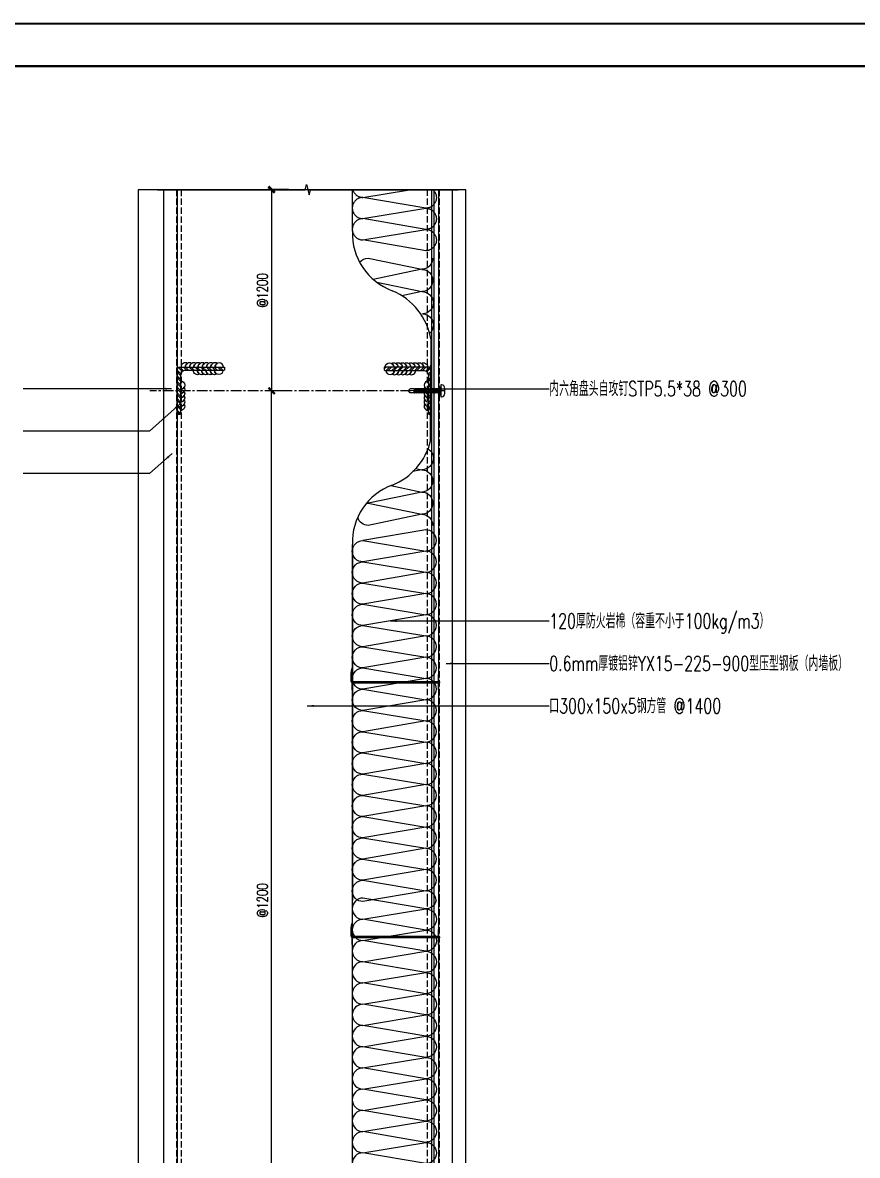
# Model space of a CAD drawing. Extents: x -160106 to 966792, y -663931 to 1550022.
# Drawn here: x -84229 to -83246, y -126827 to -125493 of the extents above; entities that cross this region are included whole.
import ezdxf
from ezdxf.enums import TextEntityAlignment as Align
from ezdxf.xclip import XClip

# ---------------------------------------------------------------- set-up
doc = ezdxf.new("R2010")
doc.units = 0
for name, pattern in [('CENTER', [2, 1.25, -0.25, 0.25, -0.25]), ('ZN-CENTER', [2, 1.25, -0.25, 0.25, -0.25]), ('ZN-DASH', [0.35, 0.25, -0.1])]:
    doc.linetypes.add(name, pattern=pattern)
for name, color, linetype in [('!ZN1-填充-8', 8, 'Continuous'), ('!ZN4-焊缝-8', 8, 'Continuous'), ('!ZN4-配件-11', 11, 'Continuous'), ('!ZN5-钢材投影-40', 40, 'Continuous'), ('!ZN5-钢材断面-2', 2, 'Continuous'), ('!ZN6-虚线-8', 8, 'ZN-DASH'), ('0-cxFrame', 155, 'Continuous'), ('3符号', 173, 'Continuous'), ('DIM', 173, 'Continuous'), ('Fill', 8, 'Continuous'), ('TEXT', 7, 'Continuous'), ('ZX', 240, 'CENTER')]:
    doc.layers.add(name, color=color, linetype=linetype)
for name, color, linetype, lineweight in [('0-cxText', 131, 'Continuous', 25), ('0_SCREW RIVET', 4, 'Continuous', 15), ('彩钢板', 6, 'Continuous', 15)]:
    doc.layers.add(name, color=color, linetype=linetype, lineweight=lineweight)
doc.layers.add('0_INSULATION', color=252, linetype='Continuous', lineweight=9, transparency=0.2)
doc.styles.add('cx_tuming', font='simhei.ttf')
doc.styles.add('cx_tuqian1', font='')
doc.styles.add('DHTEXT-1', font='ROMANS.shx', dxfattribs={"width": 0.7, "bigfont": 'CHINESE.shx'})
doc.styles.add('黑体', font='simhei.ttf', dxfattribs={"height": 12})
doc.styles.get('cx_tuqian1').set_extended_font_data('SimSun')
doc.dimstyles.new('ZN5', dxfattribs={"dimscale": 5, "dimtxt": 2.5, "dimasz": 1.5, "dimexe": 1, "dimexo": 2, "dimgap": 0.9, "dimtad": 1, "dimdec": 0, "dimdsep": 46, "dimtxsty": 'DHTEXT-1', "dimblk": 'ARCHTICK', "dimcen": 2.5, "dimclrd": 173, "dimclre": 173, "dimclrt": 7, "dimazin": 2, "dimtfac": 1, "dimtdec": 0, "dimtix": 1, "dimtmove": 2, "dimatfit": 3, "dimfxl": 0, "dimtolj": 1, "dimtzin": 0, "dimarcsym": 0})

# ---------------------------------------------------------------- blocks, each defined once
blk = doc.blocks.new('20250826140044')
at = {"layer": '0_INSULATION'}
for p, q in [((-37.4, 159.8), (-37.4, 572)), ((58.6, 572), (58.6, -628)), ((-19, 128.2), (44.1, 115.1)), ((44.1, 115.1), (-12.9, 103.2)), ((-8.7, 99.8), (44.1, 88.8)), ((44.1, 88.8), (20.6, 83.9)), ((54.6, -86.8), (55.3, 32.1)), ((36.9, -119.4), (44.2, -120.9)), ((44.2, -120.9), (33.3, -123.2)), ((7.8, -139.6), (44.2, -147.2)), ((44.2, -147.2), (-18.9, -160.3)), ((-18.9, -160.3), (44.2, -173.4)), ((44.2, -173.4), (-18.9, -186.5)), ((-37.4, -628), (-37.4, -209)), ((-37.4, -214.5), (-37.4, -628))]:
    blk.add_line(p, q, dxfattribs=at)
for centre, radius, start, end in [((34.5, 157.4), 72, 178.0446, 249.7125), ((-20.6, 19), 77, 9.828, 66.9693), ((-19, -68.8), 75.8, 292.1666, 346.2521), ((34.5, -206.5), 72, 110.2875, 181.9554)]:
    blk.add_arc(centre, radius, start, end, dxfattribs=at)
at = {"layer": '0_INSULATION', "extrusion": (0, 0, -1)}
for centre, major_axis, ratio, start_param, end_param in [((-19, 115), (0, 13.1), 0.988253, 5.406397, 6.283185), ((44.1, 128.2), (0, 13.1), 0.988253, 1.570796, 3.141593), ((44.1, 101.9), (0, 13.1), 0.988253, 0, 1.570796), ((44.1, 101.9), (0, 13.1), 0.988253, 1.570796, 3.141593), ((44.9, 75.5), (-8.4, 10.6), 0.960747, 0.629655, 2.200451), ((45.1, 75.7), (0, 13.1), 0.988253, 1.570796, 3.141593), ((45.1, 49.5), (0, 13.1), 0.988253, 0, 1.570796), ((45.1, 49.5), (0, 13.1), 0.988253, 1.570796, 2.416555), ((45.2, -107.8), (0, 13.1), 0.988253, 0.524657, 1.570796), ((44.9, -107.6), (-8.4, -10.7), 0.960759, 4.08278, 5.653576), ((44.2, -134.1), (0, 13.1), 0.988253, 0, 1.570796), ((44.2, -134.1), (0, 13.1), 0.988253, 1.570796, 3.141593), ((44.2, -160.3), (0, 13.1), 0.988253, 0, 1.570796), ((-18.9, -173.4), (0, 13.1), 0.988253, 6.139662, 6.283185), ((-18.9, -147.2), (0, 13.1), 0.988253, 3.141593, 3.269368), ((44.2, -160.3), (0, 13.1), 0.988253, 1.570796, 3.141593), ((44.2, -186.5), (0, 13.1), 0.988253, 0, 1.570796), ((-18.9, -173.4), (0, 13.1), 0.988253, 3.141593, 4.407145)]:
    blk.add_ellipse(centre, major_axis=major_axis, ratio=ratio, start_param=start_param, end_param=end_param, dxfattribs=at)
at = {"layer": 'Fill'}
for points in [[(61.1, 572, -0.355547), (48.9, 562), (-25.1, 574.7, 1), (-25.1, 549.7), (48.9, 562, -1), (48.9, 537), (-25.1, 549.7, 1), (-25.1, 524.7), (48.9, 537, -1), (48.9, 512), (-25.1, 524.7, 1), (-25.1, 499.7), (48.9, 512, -1), (48.9, 487), (-25.1, 499.7, 1), (-25.1, 474.7), (48.9, 487, -1), (48.9, 462), (-25.1, 474.7, 1), (-25.1, 449.7), (48.9, 462, -1), (48.9, 437), (-25.1, 449.7, 1), (-25.1, 424.7), (48.9, 437, -1), (48.9, 412), (-25.1, 424.7, 1), (-25.1, 399.7), (48.9, 412, -1), (48.9, 387), (-25.1, 399.7, 1), (-25.1, 374.7), (48.9, 387, -1), (48.9, 362), (-25.1, 374.7, 1), (-25.1, 349.7), (48.9, 362, -1), (48.9, 337), (-25.1, 349.7, 1), (-25.1, 324.7), (48.9, 337, -1), (48.9, 312), (-25.1, 324.7, 1), (-25.1, 299.7), (48.9, 312, -1), (48.9, 287), (-25.1, 299.7, 1), (-25.1, 274.7), (48.9, 287, -1), (48.9, 262), (-25.1, 274.7, 1), (-25.1, 249.7), (48.9, 262, -1), (48.9, 237), (-25.1, 249.7, 1), (-25.1, 224.7), (48.9, 237, -1), (48.9, 212), (-25.1, 224.7, 1), (-25.1, 199.7), (48.9, 212, -1), (48.9, 187), (-25.1, 199.7, 1), (-25.1, 174.7), (48.9, 187, -1), (48.9, 162), (-25.1, 174.7, 1), (-25.1, 149.7), (48.9, 162, -1), (48.9, 137), (-25.1, 149.7)], [(61.3, -628, 0.385563), (48.9, -616.7), (-25.1, -629.4, -1), (-25.1, -604.4), (48.9, -616.7, 1), (48.9, -591.7), (-25.1, -604.4, -1), (-25.1, -579.4), (48.9, -591.7, 1), (48.9, -566.7), (-25.1, -579.4, -1), (-25.1, -554.4), (48.9, -566.7, 1), (48.9, -541.7), (-25.1, -554.4, -1), (-25.1, -529.4), (48.9, -541.7, 1), (48.9, -516.7), (-25.1, -529.4, -1), (-25.1, -504.4), (48.9, -516.7, 1), (48.9, -491.7), (-25.1, -504.4, -1), (-25.1, -479.4), (48.9, -491.7, 1), (48.9, -466.7), (-25.1, -479.4, -1), (-25.1, -454.4), (48.9, -466.7, 1), (48.9, -441.7), (-25.1, -454.4, -1), (-25.1, -429.4), (48.9, -441.7, 1), (48.9, -416.7), (-25.1, -429.4, -1), (-25.1, -404.4), (48.9, -416.7, 1), (48.9, -391.7), (-25.1, -404.4, -1), (-25.1, -379.4), (48.9, -391.7, 1), (48.9, -366.7), (-25.1, -379.4, -1), (-25.1, -354.4), (48.9, -366.7, 1), (48.9, -341.7), (-25.1, -354.4, -1), (-25.1, -329.4), (48.9, -341.7, 1), (48.9, -316.7), (-25.1, -329.4, -1), (-25.1, -304.4), (48.9, -316.7, 1), (48.9, -291.7), (-25.1, -304.4, -1), (-25.1, -279.4), (48.9, -291.7, 1), (48.9, -266.7), (-25.1, -279.4, -1), (-25.1, -254.4), (48.9, -266.7, 1), (48.9, -241.7), (-25.1, -254.4, -1), (-25.1, -229.4), (48.9, -241.7, 1), (48.9, -216.7), (-25.1, -229.4, -1), (-25.1, -204.4), (48.9, -216.7, 1), (48.9, -191.7), (-25.1, -204.4)]]:
    blk.add_lwpolyline(points, format="xyb", dxfattribs=at)
blk = doc.blocks.new('ZN-角钢56X56X4')
at = {"layer": '!ZN1-填充-8'}
h = blk.add_hatch(dxfattribs=at)
h.set_pattern_fill('ANSI32', color=256, scale=0.5, style=0)
edge = h.paths.add_edge_path()
edge.add_line((0, 0), (0, 56))
edge.add_line((0, 56), (2.7, 56))
edge.add_arc((2.7, 54.7), 1.33, 360, 450, ccw=False)
edge.add_line((4, 54.7), (4, 10))
edge.add_arc((10, 10), 6, 180, 270)
edge.add_line((10, 4), (54.7, 4))
edge.add_arc((54.7, 2.7), 1.33, 360, 450, ccw=False)
edge.add_line((56, 2.7), (56, 0))
edge.add_line((56, 0), (0, 0))
at = {"layer": '!ZN5-钢材断面-2'}
blk.add_lwpolyline([(0, 0), (0, 56), (2.7, 56, -0.414214), (4, 54.7), (4, 10, 0.414214), (10, 4), (54.7, 4, -0.414214), (56, 2.7), (56, 0), (0, 0)], format="xyb", dxfattribs=at)
blk = doc.blocks.new('*U1072')
at = {"layer": '!ZN5-钢材断面-2', "extrusion": (0, 0, -1), "zscale": -1, "rotation": 90}
blk.add_blockref('ZN-角钢56X56X4', (0, 0), dxfattribs=at)
blk = doc.blocks.new('$紧固件$00000145')
at = {"layer": '0_SCREW RIVET'}
for p, q in [((-1.7, 9.4), (-1.7, 7.2)), ((-1.7, 6.7), (-1.7, 5)), ((-1.7, 4.5), (-1.7, 2.8)), ((-1.7, 2.3), (-1.7, 0.6)), ((-1.7, 0.1), (-1.7, -1.6)), ((2.8, 9.4), (2.8, 7.6)), ((2.8, 7.1), (2.8, 5.4)), ((2.8, 4.9), (2.8, 3.2)), ((2.8, 2.7), (2.8, 1)), ((2.8, 0.5), (2.8, -1.2)), ((-1.7, -2.1), (-1.7, -3.8)), ((-1.7, -4.3), (-1.7, -6)), ((-1.7, -6.5), (-1.7, -8.2)), ((-1.7, -8.7), (-1.7, -10.5)), ((-1.7, -11), (-1.7, -12.7)), ((-1.7, -13.2), (-1.7, -14.9)), ((2.8, -1.7), (2.8, -3.4)), ((2.8, -3.9), (2.8, -5.6)), ((2.8, -6.1), (2.8, -7.8)), ((2.8, -8.3), (2.8, -10.1)), ((2.8, -10.6), (2.8, -12.3)), ((2.8, -12.8), (2.8, -14.5)), ((-1.7, -15.4), (-1.7, -17.1)), ((-1.7, -17.6), (-1.7, -19.3)), ((-1.7, -19.8), (-1.7, -24.8)), ((-1.7, -24.8), (0.5, -26.6)), ((0.5, -26.6), (2.8, -24.8)), ((2.8, -15), (2.8, -16.7)), ((2.8, -17.2), (2.8, -18.9)), ((2.8, -19.4), (2.8, -24.8))]:
    blk.add_line(p, q, dxfattribs=at)
blk.add_lwpolyline([(-6.5, 12.1, -0.414214), (-2.5, 16.1), (3.5, 16.1, -0.414214), (7.5, 12.1), (7.5, 12.2), (7.5, 11.4), (-6.5, 11.4), (-6.5, 12.2)], format="xyb", close=True, dxfattribs=at)
for points in [[(-4, 11.4), (5, 11.4), (5, 9.4), (-4, 9.4)], [(-1.7, 6.7), (2.8, 7.1), (3.3, 7.4), (2.8, 7.6), (-1.7, 7.2), (-2.2, 6.9)], [(-1.7, 4.5), (2.8, 4.9), (3.3, 5.2), (2.8, 5.4), (-1.7, 5), (-2.2, 4.7)], [(-1.7, 2.3), (2.8, 2.7), (3.3, 3), (2.8, 3.2), (-1.7, 2.8), (-2.2, 2.5)], [(-1.7, 0.1), (2.8, 0.5), (3.3, 0.8), (2.8, 1), (-1.7, 0.6), (-2.2, 0.3)], [(-1.7, -2.1), (2.8, -1.7), (3.3, -1.4), (2.8, -1.2), (-1.7, -1.6), (-2.2, -1.9)], [(-1.7, -4.3), (2.8, -3.9), (3.3, -3.6), (2.8, -3.4), (-1.7, -3.8), (-2.2, -4.1)], [(-1.7, -6.5), (2.8, -6.1), (3.3, -5.8), (2.8, -5.6), (-1.7, -6), (-2.2, -6.3)], [(-1.7, -8.7), (2.8, -8.3), (3.3, -8.1), (2.8, -7.8), (-1.7, -8.2), (-2.2, -8.5)], [(-1.7, -11), (2.8, -10.6), (3.3, -10.3), (2.8, -10.1), (-1.7, -10.5), (-2.2, -10.7)], [(-1.7, -13.2), (2.8, -12.8), (3.3, -12.5), (2.8, -12.3), (-1.7, -12.7), (-2.2, -13)], [(-1.7, -15.4), (2.8, -15), (3.3, -14.7), (2.8, -14.5), (-1.7, -14.9), (-2.2, -15.2)], [(-1.7, -17.6), (2.8, -17.2), (3.3, -16.9), (2.8, -16.7), (-1.7, -17.1), (-2.2, -17.4)]]:
    blk.add_lwpolyline(points, close=True, dxfattribs=at)
for points in [[(1.7, -19), (-1.7, -19.3), (-2.2, -19.6), (-1.7, -19.8), (1.6, -19.5)], [(0.5, -26.6), (1.9, -18), (2.5, -19.4), (2.5, -19.4), (2.8, -19.9)], [(2.3, -18.9), (2.8, -18.9), (3.3, -19.1), (2.8, -19.4), (2.5, -19.4)]]:
    blk.add_lwpolyline(points, dxfattribs=at)
blk = doc.blocks.new('20250826140404')
at = {"layer": '!ZN4-焊缝-8', "color": 8, "ltscale": 20}
for points in [[(-269.3, 1464.9, 1), (-279.3, 1464.9, -0.267949), (-276.8, 1469.2, 0.57735), (-284.3, 1464.9, -0.267949), (-281.8, 1469.2, 0.57735), (-289.3, 1464.9, -0.267949), (-286.8, 1469.2, 0.57735), (-294.3, 1464.9, -0.267949), (-291.8, 1469.2, 0.57735), (-299.3, 1464.9, -0.267949), (-296.8, 1469.2, 0.57735), (-304.3, 1464.9, -0.267949), (-301.8, 1469.2, 0.57735), (-309.3, 1464.9, -0.267949), (-306.8, 1469.2, 0.57735), (-314.3, 1464.9, -0.267949), (-311.8, 1469.2, 0.57735), (-319.3, 1464.9)], [(-78.7, 1464.9, -1), (-68.7, 1464.9, 0.267949), (-71.2, 1469.2, -0.57735), (-63.7, 1464.9, 0.267949), (-66.2, 1469.2, -0.57735), (-58.7, 1464.9, 0.267949), (-61.2, 1469.2, -0.57735), (-53.7, 1464.9, 0.267949), (-56.2, 1469.2, -0.57735), (-48.7, 1464.9, 0.267949), (-51.2, 1469.2, -0.57735), (-43.7, 1464.9, 0.267949), (-46.2, 1469.2, -0.57735), (-38.7, 1464.9, 0.267949), (-41.2, 1469.2, -0.57735), (-33.7, 1464.9, 0.267949), (-36.2, 1469.2, -0.57735), (-28.7, 1464.9)], [(-269.9, 1460.9, -1), (-279.9, 1460.9, 0.267949), (-277.4, 1456.5, -0.57735), (-284.9, 1460.9, 0.267949), (-282.4, 1456.5, -0.57735), (-289.9, 1460.9, 0.267949), (-287.4, 1456.5, -0.57735), (-294.9, 1460.9, 0.267949), (-292.4, 1456.5, -0.57735), (-299.9, 1460.9, 0.267949), (-297.4, 1456.5, -0.57735), (-304.9, 1460.9)], [(-78.1, 1460.9, 1), (-68.1, 1460.9, -0.267949), (-70.6, 1456.5, 0.57735), (-63.1, 1460.9, -0.267949), (-65.6, 1456.5, 0.57735), (-58.1, 1460.9, -0.267949), (-60.6, 1456.5, 0.57735), (-53.1, 1460.9, -0.267949), (-55.6, 1456.5, 0.57735), (-48.1, 1460.9, -0.267949), (-50.6, 1456.5, 0.57735), (-43.1, 1460.9)], [(-320, 1448.7, -1), (-320, 1438.7, 0.267949), (-315.7, 1441.2, -0.57735), (-320, 1433.7, 0.267949), (-315.7, 1436.2, -0.57735), (-320, 1428.7, 0.267949), (-315.7, 1431.2, -0.57735), (-320, 1423.7, 0.267949), (-315.7, 1426.2, -0.57735), (-320, 1418.7, 0.267949), (-315.7, 1421.2, -0.57735), (-320, 1413.7)], [(-28, 1448.7, 1), (-28, 1438.7, -0.267949), (-32.3, 1441.2, 0.57735), (-28, 1433.7, -0.267949), (-32.3, 1436.2, 0.57735), (-28, 1428.7, -0.267949), (-32.3, 1431.2, 0.57735), (-28, 1423.7, -0.267949), (-32.3, 1426.2, 0.57735), (-28, 1418.7, -0.267949), (-32.3, 1421.2, 0.57735), (-28, 1413.7)]]:
    blk.add_lwpolyline(points, format="xyb", dxfattribs=at)
at = {"layer": '!ZN5-钢材投影-40'}
for p, q in [((-324, 2036.9), (-324, 836.9)), ((-24, 836.9), (-24, 2036.9)), ((-324, 836.9), (-324, -363.1)), ((-24, -363.1), (-24, 836.9))]:
    blk.add_line(p, q, dxfattribs=at)
at = {"layer": '!ZN6-虚线-8', "ltscale": 30}
for p, q in [((-324.6, 2036.9), (-324.6, 836.9)), ((-319, 2036.9), (-319, 836.9)), ((-29, 836.9), (-29, 2036.9)), ((-15.4, 2036.9), (-15.4, 836.9)), ((-324.6, 836.9), (-324.6, -363.1)), ((-319, 836.9), (-319, -363.1)), ((-29, -363.1), (-29, 836.9)), ((-15.4, 836.9), (-15.4, -363.1))]:
    blk.add_line(p, q, dxfattribs=at)
at = {"layer": '彩钢板'}
for p, q in [((-340, 2036.9), (-340, 836.9)), ((-324, 2036.9), (-324, 836.9)), ((-16, 2036.9), (-16, 836.9)), ((0, 2036.9), (0, 836.9)), ((-340, 836.9), (-340, -363.1)), ((-324, 836.9), (-324, -363.1)), ((-16, 836.9), (-16, -363.1)), ((0, 836.9), (0, -363.1))]:
    blk.add_line(p, q, dxfattribs=at)
at = {"layer": '!ZN5-钢材断面-2', "xscale": -1, "rotation": 180}
blk.add_blockref('*U1072', (-324, 1464.9), dxfattribs=at)
at = {"layer": '!ZN5-钢材断面-2', "rotation": 180}
blk.add_blockref('*U1072', (-24, 1464.9), dxfattribs=at)
at = {"xscale": -1, "rotation": 270}
blk.add_blockref('$紧固件$00000145', (-24.8, 1436.3), dxfattribs=at)
at = {"layer": 'Fill', "ltscale": 30}
for p in [(-80, 1464.9), (-80, 264.9)]:
    blk.add_blockref('20250826140044', p, dxfattribs=at)
blk = doc.blocks.new('TK22.A2 L(Dragon)')
at = {"layer": '0-cxFrame', "color": 7, "const_width": 0.5}
blk.add_lwpolyline([(0, 0), (-594, 0), (-594, 420), (0, 420)], close=True, dxfattribs=at)
at = {"layer": '0-cxFrame', "const_width": 0.5}
blk.add_lwpolyline([(-80, 10), (-574, 10), (-574, 410), (-80, 410)], close=True, dxfattribs=at)
at = {"style": '黑体', "flags": 4}
blk.add_attdef('图幅', text='', height=3.3, dxfattribs=at).set_placement((-40, 3), align=Align.RIGHT)
at = {"layer": '0-cxText', "flags": 4}
for tag, height, style, p in [('建设单位', 3.5, 'cx_tuming', (-45, 240)), ('项目名称', 3.5, 'cx_tuming', (-45, 210)), ('子项名称', 3.5, 'cx_tuming', (-45, 180)), ('工程编号', 3.3, 'cx_tuqian1', (-35, 165)), ('图名1', 3.5, 'cx_tuming', (-45, 87)), ('图名2', 3.5, 'cx_tuming', (-45, 79)), ('图名3', 3.5, 'cx_tuming', (-45, 71)), ('出图日期', 3.3, 'cx_tuqian1', (-39, 60)), ('专业', 3.3, 'cx_tuqian1', (-55, 52)), ('图号', 3.3, 'cx_tuqian1', (-55, 44)), ('版次', 3.3, 'cx_tuqian1', (-20, 44))]:
    blk.add_attdef(tag, text='', height=height, dxfattribs=dict(at, style=style)).set_placement(p, align=Align.MIDDLE)
at = {"layer": 'Defpoints', "color": 6, "flags": 4}
for tag, height, style, p in [('tufu', 3.3, '黑体', (-12, 12)), ('dwfname', 4, 'cx_tuqian1', (-80, 3))]:
    blk.add_attdef(tag, text='', height=height, dxfattribs=dict(at, style=style)).set_placement(p, align=Align.RIGHT)
blk = doc.blocks.new('_ArchTick')
at = {"color": 0, "linetype": 'ByBlock', "const_width": 0.4}
blk.add_lwpolyline([(-0.5, -0.5), (0.5, 0.5)], dxfattribs=at)
blk = doc.blocks.new('*D1299')
at = {"layer": 'Defpoints', "color": 0, "ltscale": 50, "transparency": 16777216}
for p in [(-83935.9, -125926.6), (-83905.5, -125926.6), (-83905.5, -127126.6)]:
    blk.add_point(p, dxfattribs=at)
at = {"layer": 'DIM', "color": 173, "linetype": 'ByBlock', "lineweight": -2, "ltscale": 50, "transparency": 16777216}
for p, q in [((-83915.5, -125926.6), (-83940.9, -125926.6)), ((-83935.9, -127126.6), (-83935.9, -125926.6)), ((-83915.5, -127126.6), (-83940.9, -127126.6))]:
    blk.add_line(p, q, dxfattribs=at)
at = {"layer": 'DIM', "color": 173, "lineweight": -2, "ltscale": 50, "transparency": 16777216, "xscale": 7.5, "yscale": 7.5, "zscale": 7.5}
for p, rotation in [((-83935.9, -125926.6), 90), ((-83935.9, -127126.6), 270)]:
    blk.add_blockref('_ArchTick', p, dxfattribs=dict(at, rotation=rotation))
at = {"layer": 'DIM', "color": 7, "ltscale": 50, "transparency": 16777216, "insert": (-83946.7, -126526.6), "char_height": 12.5, "attachment_point": 5, "rotation": 90, "style": 'DHTEXT-1'}
blk.add_mtext('\\A1;@1200', dxfattribs=at)
blk = doc.blocks.new('*D1300')
at = {"layer": 'Defpoints', "color": 0, "ltscale": 50, "transparency": 16777216}
for p in [(-83905.5, -125689.7), (-83935.9, -125926.6), (-83905.5, -125926.6)]:
    blk.add_point(p, dxfattribs=at)
at = {"layer": 'DIM', "color": 173, "linetype": 'ByBlock', "lineweight": -2, "ltscale": 50, "transparency": 16777216}
for p, q in [((-83915.5, -125689.7), (-83940.9, -125689.7)), ((-83935.9, -125689.7), (-83935.9, -125926.6)), ((-83915.5, -125926.6), (-83940.9, -125926.6))]:
    blk.add_line(p, q, dxfattribs=at)
at = {"layer": 'DIM', "color": 173, "lineweight": -2, "ltscale": 50, "transparency": 16777216, "xscale": 7.5, "yscale": 7.5, "zscale": 7.5}
for p, rotation in [((-83935.9, -125689.7), 90), ((-83935.9, -125926.6), 270)]:
    blk.add_blockref('_ArchTick', p, dxfattribs=dict(at, rotation=rotation))
at = {"layer": 'DIM', "color": 7, "ltscale": 50, "transparency": 16777216, "insert": (-83946.7, -125808.2), "char_height": 12.5, "attachment_point": 5, "rotation": 90, "style": 'DHTEXT-1'}
blk.add_mtext('\\A1;@1200', dxfattribs=at)
blk = doc.blocks.new('*U2147')
at = {"linetype": 'ByBlock', "ltscale": 15}
for points in [[(-0.5, 102), (-9, 102), (-9, 101.4), (-0.6, 101.4)], [(0.6, 101.4), (9, 101.4), (9, 102), (1.2, 102)]]:
    blk.add_lwpolyline(points, dxfattribs=at)
blk.add_lwpolyline([(0.6, 0.6), (0.6, 101.4, -0.414214), (1.2, 102), (10.9, 102), (14.3, 102.6), (10.9, 103.2), (1.2, 103.2, 0.414214), (-0.6, 101.4), (-0.6, 0.6)], format="xyb", dxfattribs=at)
at = {"color": 0, "linetype": 'ZN-CENTER', "ltscale": 6}
blk.add_lwpolyline([(16.1, 102.6), (1.2, 102.6, 0.414214), (0, 101.4), (0, -1.8)], format="xyb", dxfattribs=at)
at = {"linetype": 'ByBlock', "ltscale": 15}
blk.add_lwpolyline([(-9, 0.6), (-9, 0), (9, 0), (9, 0.6)], close=True, dxfattribs=at)

msp = doc.modelspace()

# ---------------------------------------------------------------- linework, layer by layer
at = {"layer": '3符号'}
msp.add_lwpolyline([(-84070.48, -125689.75), (-83896.28, -125689.75), (-83894.78, -125683.75), (-83891.78, -125695.75), (-83890.28, -125689.75), (-83716.08, -125689.75)], dxfattribs=at)
at = {"layer": 'ZX', "ltscale": 10}
msp.add_line((-83731.54, -125926.61), (-84079.38, -125926.61), dxfattribs=at)

# ---------------------------------------------------------------- block references
at = {"layer": '!ZN4-配件-11', "color": 1, "rotation": 90}
for p in [(-83739.28, -126269.76), (-83739.28, -126569.76)]:
    msp.add_blockref('*U2147', p, dxfattribs=at)
at = {"layer": '0-cxFrame', "xscale": 5, "yscale": 5, "zscale": 5}
msp.add_blockref('TK22.A2 L(Dragon)', (-82299.4, -127594.33), dxfattribs=at)
at = {"layer": 'Fill', "ltscale": 30}
ref = msp.add_blockref('20250826140404', (-83723.28, -127363.48), dxfattribs=at)
XClip(ref).set_block_clipping_path([(-369.7937405467, 0), (16.0554447459, 1673.7269890178)])

# ---------------------------------------------------------------- texts
at = {"layer": 'TEXT', "ltscale": 50, "style": 'DHTEXT-1', "width": 0.7}
for s, p in [('内六角盘头自攻钉STP5.5*38 @300', (-83608.94, -125924.15)), ('120厚防火岩棉（容重不小于100kg/m3）', (-83608.94, -126197.63)), ('0.6mm厚镀铝锌YX15-225-900型压型钢板（内墙板）', (-83608.94, -126247.63)), ('口300x150x5钢方管 @1400', (-83608.94, -126297.63))]:
    msp.add_text(s, height=17.5, dxfattribs=at).set_placement(p, align=Align.MIDDLE_LEFT)

# ---------------------------------------------------------------- dimensions: what is measured, and where the dimension line sits
at = {"layer": 'DIM', "ltscale": 50}
for p1, picture, middle in [((-83905.46, -125689.75), '*D1300', (-83946.69, -125808.18)), ((-83905.46, -127126.61), '*D1299', (-83946.69, -126526.61))]:
    dim = msp.add_linear_dim(base=(-83935.94, -125926.61), p1=p1, p2=(-83905.46, -125926.61), angle=90, text='@1200', dimstyle='ZN5', dxfattribs=at)
    dim.commit()
    dim.dimension.update_dxf_attribs({"geometry": picture, "text_midpoint": middle})

# ---------------------------------------------------------------- leaders
at = {"layer": 'DIM'}
for points in [[(-84053.64, -125924.15), (-84147.21, -125924.15), (-84228.35, -125924.15)], [(-83742.68, -125924.15), (-83690.08, -125924.15), (-83608.94, -125924.15)], [(-84043.28, -125941.65), (-84079.57, -125974.15), (-84228.35, -125974.15)], [(-84053.1, -126000.44), (-84079.57, -126024.15), (-84228.35, -126024.15)], [(-83796.25, -126197.63), (-83690.08, -126197.63), (-83608.94, -126197.63)], [(-83730.25, -126247.63), (-83690.08, -126247.63), (-83608.94, -126247.63)], [(-83893.97, -126297.63), (-83690.08, -126297.63), (-83608.94, -126297.63)]]:
    msp.add_leader(points, dimstyle='ZN5', dxfattribs=at)

doc.saveas('drawing.dxf')
